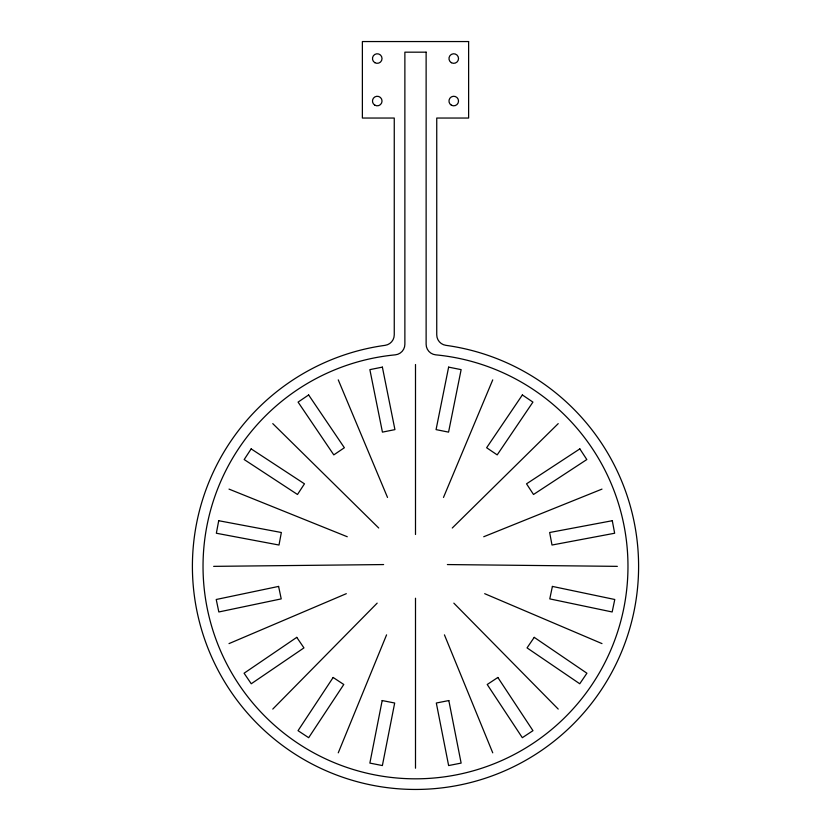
<?xml version="1.0" encoding="UTF-8"?>
<svg xmlns="http://www.w3.org/2000/svg" width="831" height="831" viewBox="0 0 831 831"><rect width="100%" height="100%" fill="white"/><g stroke="black" fill="none" stroke-linecap="round" stroke-linejoin="round"><path stroke-width="1.25" d="M338.259 752.834L386.571 634.863M443.484 497.447L492.741 379.871M272.776 709.082L377.16 603.14M452.272 528.007L558.224 423.623M229.013 643.599L346.319 593.677M483.735 536.743L601.987 489.106M213.65 566.358L383.621 564.561M447.379 564.561L617.35 566.358M229.013 489.106L347.265 536.743M484.681 593.677L601.987 643.599M272.776 423.623L378.728 528.007M453.84 603.14L558.224 709.082M338.259 379.871L387.516 497.447M444.429 634.863L492.741 752.834M415.5 364.508L415.5 534.489M415.5 598.227L415.5 768.208M218.709 520.715L216.351 533.242L278.998 545.032L281.356 532.505L218.709 520.715M382.177 700.554L369.868 763.097L382.374 765.559L394.683 703.016L382.177 700.554M448.626 367.125L436.067 429.617L448.563 432.13L461.132 369.639L448.626 367.125M552.397 586.416L549.779 598.891L612.167 611.969L614.774 599.494L552.397 586.416M251.159 448.885L244.179 459.543L297.488 494.487L304.468 483.829L251.159 448.885M333.148 677.473L298.038 730.678L308.675 737.699L343.785 684.495L333.148 677.473M522.367 394.954L486.634 447.743L497.198 454.889L532.92 402.1L522.367 394.954M534.229 637.356L527.051 647.889L579.747 683.768L586.915 673.224L534.229 637.356M296.771 637.356L244.085 673.224L251.253 683.768L303.949 647.889L296.771 637.356M308.633 394.954L298.08 402.1L333.802 454.889L344.366 447.743L308.633 394.954M497.852 677.473L487.215 684.495L522.325 737.699L532.962 730.678L497.852 677.473M579.841 448.885L526.532 483.829L533.512 494.487L586.821 459.543L579.841 448.885M278.603 586.416L216.226 599.494L218.833 611.969L281.221 598.891L278.603 586.416M382.374 367.125L369.868 369.639L382.437 432.13L394.933 429.617L382.374 367.125M448.823 700.554L436.317 703.016L448.626 765.559L461.132 763.097L448.823 700.554M612.291 520.715L549.644 532.505L552.002 545.032L614.649 533.242L612.291 520.715M468.622 41.55L362.378 41.55L362.378 118.044L394.258 118.044L394.258 334.82A10.626 10.626 0 0 1 385.075 345.343A223.092 223.092 0 0 0 227.58 686.593A223.092 223.092 0 0 0 603.42 686.593A223.092 223.092 0 0 0 445.925 345.343A10.626 10.626 0 0 1 436.742 334.82L436.742 118.044L468.622 118.044L468.622 41.55M426.126 52.176L404.874 52.176L404.874 344.273A10.626 10.626 0 0 1 395.265 354.847A212.476 212.476 0 0 0 234.965 678.387A212.476 212.476 0 0 0 596.035 678.387A212.476 212.476 0 0 0 435.735 354.847A10.626 10.626 0 0 1 426.126 344.273L426.126 52.176M451.358 105.184A4.778 4.778 0 0 0 458.525 101.039A4.778 4.778 0 0 0 451.358 96.905A4.778 4.778 0 0 0 451.358 105.184M374.864 105.184A4.778 4.778 0 0 0 382.031 101.039A4.778 4.778 0 0 0 374.864 96.905A4.778 4.778 0 0 0 374.864 105.184M374.864 62.689A4.778 4.778 0 0 0 382.031 58.544A4.778 4.778 0 0 0 374.864 54.41A4.778 4.778 0 0 0 374.864 62.689M451.358 62.689A4.778 4.778 0 0 0 458.525 58.544A4.778 4.778 0 0 0 451.358 54.41A4.778 4.778 0 0 0 451.358 62.689"/></g></svg>
